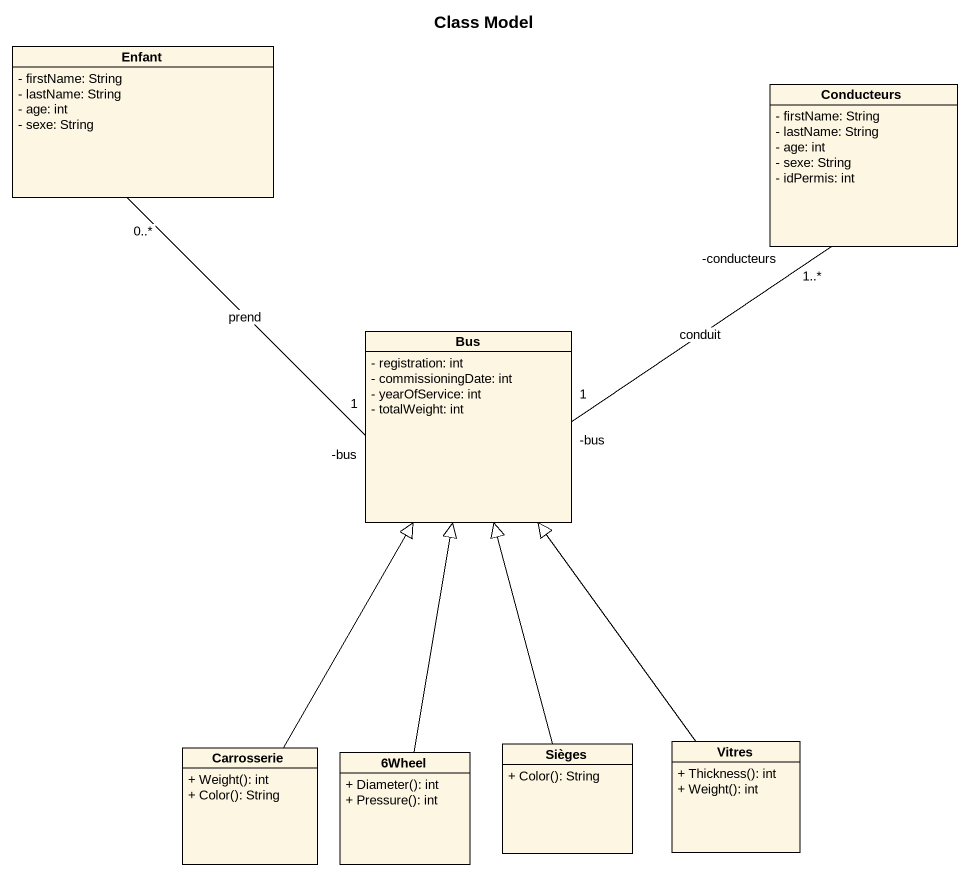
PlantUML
@startuml
title Class Model
hide circle
hide empty members
skinparam classAttributeIconSize 0
class Enfant {
  - firstName: String
  - lastName: String
  - age: int
  - sexe: String
}
class Conducteurs {
  - firstName: String
  - lastName: String
  - age: int
  - sexe: String
  - idPermis: int
}
class Bus {
  - registration: int
  - commissioningDate: int
  - yearOfService: int
  - totalWeight: int
}
class Carrosserie {
  + Weight(): int
  + Color(): String
}
class "6Wheel" as c6Wheel {
  + Diameter(): int
  + Pressure(): int
}
class Sièges {
  + Color(): String
}
class Vitres {
  + Thickness(): int
  + Weight(): int
}
Enfant "0..*" -- "-bus\n1" Bus : prend
Conducteurs "-conducteurs\n1..*" -- "-bus\n1" Bus : conduit
Carrosserie -up-|> Bus
c6Wheel -up-|> Bus
Sièges -up-|> Bus
Vitres -up-|> Bus
@enduml
